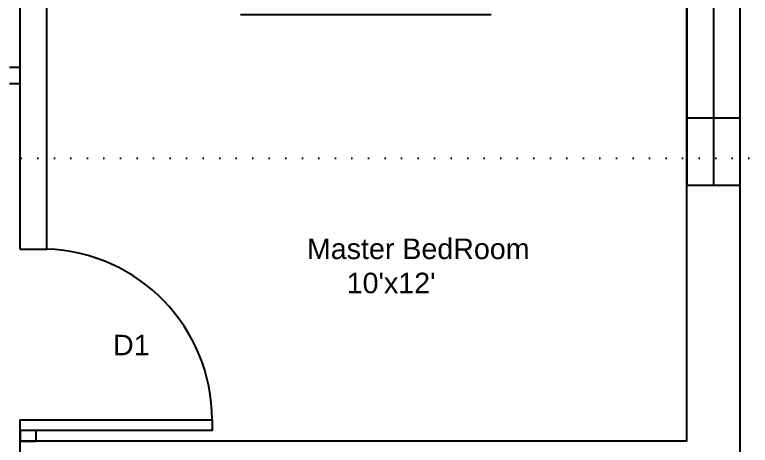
# Model space of a CAD drawing. Header units: inches. Extents: x -8688 to 264, y -379 to 2217.
# Drawn here: x -5156.2 to -5018.2, y 1012.4 to 1093.1 of the extents above; entities that cross this region are included whole.
import ezdxf

# ---------------------------------------------------------------- set-up
doc = ezdxf.new("R2010")
doc.units = ezdxf.units.IN
doc.header["$MEASUREMENT"] = 0
doc.linetypes.add('ACAD_ISO07W100', pattern=[3, 0, -3])
for name, color, linetype in [('D1', 211, 'Continuous'), ('D2', 230, 'Continuous'), ('Naming', 91, 'Continuous'), ('W', 60, 'Continuous')]:
    doc.layers.add(name, color=color, linetype=linetype)
doc.styles.get("Standard").update_dxf_attribs({"font": 'arial.ttf'})
doc.dimstyles.get("Standard").update_dxf_attribs({"dimtxt": 5, "dimasz": 2, "dimexe": 0.18, "dimexo": 0.0625, "dimgap": 0.09, "dimtad": 0, "dimtih": 1, "dimtoh": 1, "dimdec": 3, "dimdsep": 46, "dimlunit": 3, "dimtxsty": 'Standard', "dimblk": 'OBLIQUE', "dimcen": 2, "dimse1": 1, "dimse2": 1, "dimclrd": 2, "dimadec": 0, "dimazin": 0, "dimtfac": 1, "dimtdec": 3, "dimtofl": 0, "dimtmove": 0, "dimatfit": 3, "dimfxl": 1, "dimtolj": 1, "dimtzin": 0, "dimarcsym": 0})

# ---------------------------------------------------------------- blocks, each defined once
blk = doc.blocks.new('_Oblique')
at = {"color": 0, "linetype": 'ByBlock', "lineweight": -2}
blk.add_line((-0.5, -0.5), (0.5, 0.5), dxfattribs=at)
blk = doc.blocks.new('*D5')
at = {"color": 2, "lineweight": -2, "transparency": 16777216}
for p, q in [((-4996.5, 1167.17), (-4996.5, 989.82)), ((-4996.5, 807.17), (-4996.5, 984.53))]:
    blk.add_line(p, q, dxfattribs=at)
at = {"layer": 'Defpoints', "color": 0, "transparency": 16777216}
for p in [(-5020.16, 1167.17), (-5020.16, 807.17), (-4996.5, 807.17)]:
    blk.add_point(p, dxfattribs=at)
at = {"color": 2, "lineweight": -2, "transparency": 16777216, "xscale": 2, "yscale": 2, "zscale": 2}
for p, rotation in [((-4996.5, 1167.17), 90), ((-4996.5, 807.17), 270)]:
    blk.add_blockref('_Oblique', p, dxfattribs=dict(at, rotation=rotation))
at = {"color": 0, "transparency": 16777216, "insert": (-4996.5, 987.17), "char_height": 5, "attachment_point": 5}
blk.add_mtext("\\A1;30'", dxfattribs=at)

msp = doc.modelspace()

# ---------------------------------------------------------------- linework, layer by layer
for p, q in [((-5155.1596, 1049.1714), (-5155.1596, 1157.1714)), ((-5150.1596, 1049.1714), (-5150.1596, 1157.1714)), ((-5030.1596, 1013.1714), (-5030.1596, 1157.1714)), ((-5066.8543, 1093.0729), (-5113.8159, 1093.0729)), ((-5155.1596, 1049.1714), (-5150.1596, 1049.1714)), ((-5155.1596, 1008.1714), (-5155.1596, 1017.1714)), ((-5030.1596, 1013.1714), (-5155.1596, 1013.1714))]:
    msp.add_line(p, q)
msp.add_lwpolyline([(-5159.1596, 807.1714), (-5020.1596, 807.1714), (-5020.1596, 1167.1714), (-5284.1596, 1167.1714), (-5284.1596, 807.1714), (-5211.1596, 807.1714)])
at = {"linetype": 'ACAD_ISO07W100'}
msp.add_lwpolyline([(-5311.4683, 998.6698), (-5328.5163, 1015.7177), (-5328.5163, 969.9428), (-5167.3282, 969.9428), (-5167.3282, 1066.2293), (-4937.9937, 1066.2293), (-4937.9937, 1122.9387)], dxfattribs=at)
at = {"layer": 'D1'}
msp.add_lwpolyline([(-5155.1596, 1015.1714), (-5155.1596, 1017.1714), (-5119.1596, 1017.1714), (-5119.1596, 1015.1714)], close=True, dxfattribs=at)
msp.add_lwpolyline([(-5155.1596, 1015.1714), (-5155.1596, 1013.1714), (-5152.1596, 1013.1714), (-5152.1596, 1015.1714)], dxfattribs=at)
msp.add_arc((-5151.1758, 1017.1714), 32.0161, 0, 88.181239, dxfattribs=at)
at = {"layer": 'D2'}
for p, q in [((-5155.1596, 1080.1714), (-5155.1596, 1083.1714)), ((-5157.1596, 1080.1714), (-5155.1596, 1080.1714))]:
    msp.add_line(p, q, dxfattribs=at)
msp.add_lwpolyline([(-5155.1596, 1083.1714), (-5157.1596, 1083.1714)], dxfattribs=at)
msp.add_lwpolyline([(-5155.1596, 1080.1714), (-5155.1596, 1080.1714)], close=True, dxfattribs=at)
at = {"layer": 'W'}
for p, q in [((-5025.1596, 1109.1714), (-5025.1596, 1061.1714)), ((-5030.1596, 1073.7351), (-5020.1596, 1073.7351))]:
    msp.add_line(p, q, dxfattribs=at)
msp.add_lwpolyline([(-5020.1596, 1061.1714), (-5020.1596, 1109.1714), (-5030.1596, 1109.1714), (-5030.1596, 1061.1714)], close=True, dxfattribs=at)

# ---------------------------------------------------------------- texts
at = {"layer": 'D1', "insert": (-5137.7288, 1033.1221), "char_height": 3.84, "attachment_point": 1}
msp.add_mtext_dynamic_manual_height_columns('D1', width=1561.938134, gutter_width=30, heights=[0], dxfattribs=at)
at = {"layer": 'Naming', "insert": (-5101.3619, 1051.1436), "char_height": 3.84, "attachment_point": 1}
msp.add_mtext_dynamic_manual_height_columns("Master BedRoom\\P     10'x12'", width=1249.550508, gutter_width=24, heights=[0], dxfattribs=at)

# ---------------------------------------------------------------- dimensions: what is measured, and where the dimension line sits
dim = msp.add_linear_dim(base=(-4996.4993, 807.1714), p1=(-5020.1596, 1167.1714), p2=(-5020.1596, 807.1714), angle=90, dimstyle='Standard')
dim.commit()
dim.dimension.update_dxf_attribs({"geometry": '*D5', "text_midpoint": (-4996.4993, 987.1714)})

doc.saveas('drawing.dxf')
